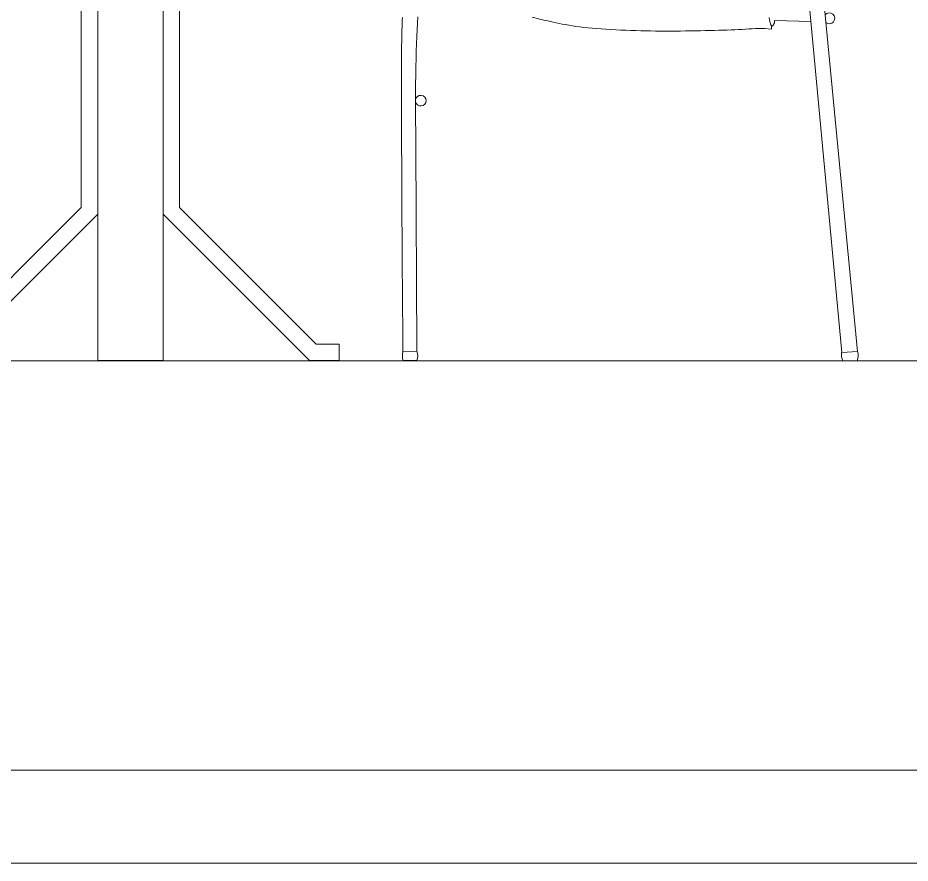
# Model space of a CAD drawing. Header units: metres. Extents: x -48 to 2360, y -1392 to 453.
# Drawn here: x 1314.387 to 1315.478, y 356.375 to 357.408 of the extents above; entities that cross this region are included whole.
import ezdxf

# ---------------------------------------------------------------- set-up
doc = ezdxf.new("R2010")
doc.units = ezdxf.units.M
doc.layers.get('0').update_dxf_attribs({"color": 200})
for name, color, linetype, lineweight in [('corte1', 211, 'Continuous', 20), ('corte2', 213, 'Continuous', 9), ('corte3', 215, 'Continuous', 5)]:
    doc.layers.add(name, color=color, linetype=linetype, lineweight=lineweight)

# ---------------------------------------------------------------- blocks, each defined once
blk = doc.blocks.new('mesas y sillas de cafeteria')
for p, q in [((50.337, -14.9314), (50.337, -14.2514)), ((50.417, -14.9314), (50.417, -14.2514)), ((50.7274, -14.9199), (50.7101, -14.9204)), ((50.337, -14.9314), (50.417, -14.9314)), ((50.7273, -14.9314), (50.7104, -14.9314)), ((51.2658, -14.9319), (51.2482, -14.9319))]:
    blk.add_line(p, q)
for points in [[(50.337, -14.7525), (50.158, -14.9314), (50.1214, -14.9314), (50.1214, -14.9114), (50.1497, -14.9114), (50.317, -14.7442), (50.317, -14.2915), (50.1778, -14.2714), (50.179, -14.2514), (50.337, -14.2726)], [(50.417, -14.7525), (50.596, -14.9314), (50.6325, -14.9314), (50.6325, -14.9114), (50.6043, -14.9114), (50.437, -14.7442), (50.437, -14.2915), (50.5761, -14.2714), (50.575, -14.2514), (50.417, -14.2726)], [(51.206, -14.2923), (51.266, -14.9203), (51.2468, -14.9215), (51.1884, -14.294)], [(50.7101, -14.9204), (50.7096, -14.8363), (50.7095, -14.8265), (50.7095, -14.817), (50.7094, -14.8077), (50.7093, -14.7986), (50.7093, -14.7896), (50.7092, -14.7809), (50.7092, -14.7723), (50.7091, -14.7639), (50.7091, -14.7556), (50.7091, -14.7475), (50.709, -14.7395), (50.709, -14.7317), (50.7089, -14.7242), (50.7089, -14.7168), (50.7089, -14.7096), (50.7088, -14.7027), (50.7088, -14.6961), (50.7088, -14.6896), (50.7088, -14.6834), (50.7087, -14.6775), (50.7087, -14.6717), (50.7087, -14.6662), (50.7087, -14.6609), (50.7086, -14.6558), (50.7086, -14.6509), (50.7086, -14.6462), (50.7086, -14.6417), (50.7086, -14.6374), (50.7086, -14.6333), (50.7085, -14.6293), (50.7085, -14.6255), (50.7085, -14.6218), (50.7085, -14.6183), (50.7085, -14.615), (50.7085, -14.6118), (50.7085, -14.6087), (50.7085, -14.6058), (50.7085, -14.603), (50.7085, -14.6003), (50.7085, -14.5977), (50.7085, -14.5952), (50.7085, -14.5928), (50.7085, -14.5906), (50.7085, -14.5884), (50.7085, -14.5863), (50.7085, -14.5843), (50.7085, -14.5823), (50.7085, -14.5804), (50.7085, -14.5786), (50.7085, -14.5768), (50.7085, -14.5751), (50.7085, -14.5734), (50.7085, -14.5718), (50.7085, -14.5702), (50.7085, -14.5686), (50.7085, -14.5671), (50.7085, -14.5655), (50.7085, -14.564), (50.7086, -14.5625), (50.7086, -14.5611), (50.7086, -14.5596), (50.7086, -14.5582), (50.7086, -14.5567), (50.7086, -14.5553), (50.7086, -14.5539), (50.7086, -14.5525), (50.7087, -14.5511), (50.7087, -14.5497), (50.7087, -14.5484), (50.7087, -14.547), (50.7087, -14.5456), (50.7087, -14.5443), (50.7088, -14.543), (50.7088, -14.5416), (50.7088, -14.5403), (50.7088, -14.539), (50.7089, -14.5377), (50.7089, -14.5364), (50.7089, -14.535), (50.7089, -14.5337), (50.709, -14.5325), (50.709, -14.5312), (50.709, -14.5299), (50.7091, -14.5286), (50.7091, -14.5273), (50.7091, -14.526), (50.7092, -14.5247), (50.7092, -14.5235), (50.7092, -14.5222), (50.7093, -14.5209), (50.7093, -14.5196), (50.7094, -14.5184), (50.7094, -14.5171), (50.7095, -14.5158), (50.7095, -14.5146), (50.7096, -14.5133), (50.7096, -14.512)], [(50.7286, -14.5113), (50.7282, -14.5189), (50.7277, -14.5269), (50.7273, -14.5354), (50.7269, -14.5442), (50.7266, -14.5533), (50.7263, -14.5627), (50.7261, -14.5723), (50.7259, -14.5825), (50.7258, -14.5935), (50.7258, -14.6059), (50.7258, -14.6198), (50.7258, -14.6358), (50.7259, -14.6541), (50.726, -14.6751), (50.7261, -14.6989), (50.7263, -14.7248), (50.7264, -14.752), (50.7266, -14.7795), (50.7267, -14.8063), (50.7269, -14.8315), (50.7274, -14.9199)], [(51.1609, -14.5262), (51.1569, -14.5258), (51.153, -14.5256), (51.1491, -14.5255), (51.1451, -14.5255), (51.1412, -14.5257), (51.1372, -14.5259), (51.1332, -14.5261), (51.1291, -14.5264), (51.1249, -14.5266), (51.1206, -14.5268), (51.1161, -14.527), (51.1115, -14.5272), (51.1068, -14.5274), (51.1019, -14.5275), (51.0967, -14.5277), (51.0914, -14.5278), (51.0858, -14.5279), (51.08, -14.5281), (51.0741, -14.5282), (51.068, -14.5283), (51.0619, -14.5284), (51.0557, -14.5285), (51.0495, -14.5286), (51.0433, -14.5286), (51.0372, -14.5286), (51.0311, -14.5286), (51.0251, -14.5286), (51.0191, -14.5286), (51.0131, -14.5285), (51.0071, -14.5284), (51.001, -14.5282), (50.995, -14.5281), (50.9888, -14.5279), (50.9827, -14.5277), (50.9766, -14.5274), (50.9705, -14.5272), (50.9645, -14.5269), (50.9585, -14.5265), (50.9528, -14.5261), (50.9471, -14.5257), (50.9417, -14.5252), (50.9365, -14.5247), (50.9315, -14.5241), (50.9266, -14.5235), (50.9219, -14.5229), (50.9175, -14.5222), (50.9132, -14.5215), (50.909, -14.5208), (50.9051, -14.5201), (50.9013, -14.5194), (50.8976, -14.5186), (50.8941, -14.5179), (50.8907, -14.5171), (50.8873, -14.5163), (50.8841, -14.5156), (50.8809, -14.5148), (50.8777, -14.514), (50.8746, -14.5133), (50.8714, -14.5125), (50.8683, -14.5118)], [(51.1647, -14.5159), (51.1647, -14.5165), (51.1647, -14.5171), (51.1647, -14.5177), (51.1646, -14.5182), (51.1645, -14.5186), (51.1643, -14.519), (51.1642, -14.5194), (51.164, -14.5198), (51.1638, -14.5201), (51.1637, -14.5205), (51.1635, -14.5208), (51.1633, -14.5211), (51.1631, -14.5214), (51.1629, -14.5216), (51.1627, -14.5219), (51.1625, -14.5221), (51.1623, -14.5223), (51.1621, -14.5225), (51.1619, -14.5226), (51.1617, -14.5227), (51.1615, -14.5226), (51.1612, -14.5225), (51.161, -14.5223), (51.1607, -14.5219), (51.1604, -14.5215), (51.1601, -14.5208), (51.1599, -14.5201), (51.1596, -14.5193), (51.1593, -14.5184), (51.159, -14.5175), (51.1588, -14.5165), (51.1586, -14.5154), (51.1584, -14.5143), (51.1582, -14.5133), (51.1581, -14.5122)], [(51.1609, -14.5222), (51.1609, -14.5262)], [(51.2092, -14.5171), (51.1647, -14.5159)]]:
    blk.add_lwpolyline(points)
for centre, radius, start, end in [((51.2317, -14.513), 0.00665, 231.6503, 139.2694), ((50.7322, -14.6137), 0.0065, 189.6953, 170.5757), ((50.7332, -14.9254), 0.0236, 167.8434, 194.8935), ((50.7123, -14.9255), 0.0161, 338.2915, 20.3459), ((51.2639, -14.9244), 0.0174, 170.6111, 205.5776), ((51.2509, -14.9259), 0.0161, 338.2915, 20.3459)]:
    blk.add_arc(centre, radius, start, end)

msp = doc.modelspace()

# ---------------------------------------------------------------- linework, layer by layer
at = {"layer": 'corte1', "ltscale": 7, "transparency": 33554687}
msp.add_line((1313.2964, 356.9885), (1323.8599, 356.9885), dxfattribs=at)
at = {"layer": 'corte2', "ltscale": 7, "transparency": 33554687}
for points in [[(1323.8599, 356.4885), (1313.2964, 356.4885)], [(1343.0544, 356.3747), (1313.2964, 356.3747)]]:
    msp.add_lwpolyline(points, dxfattribs=at)

# ---------------------------------------------------------------- block references
at = {"layer": 'corte3', "transparency": 33554687}
msp.add_blockref('mesas y sillas de cafeteria', (1264.1476, 371.9204), dxfattribs=at)

doc.saveas('drawing.dxf')
